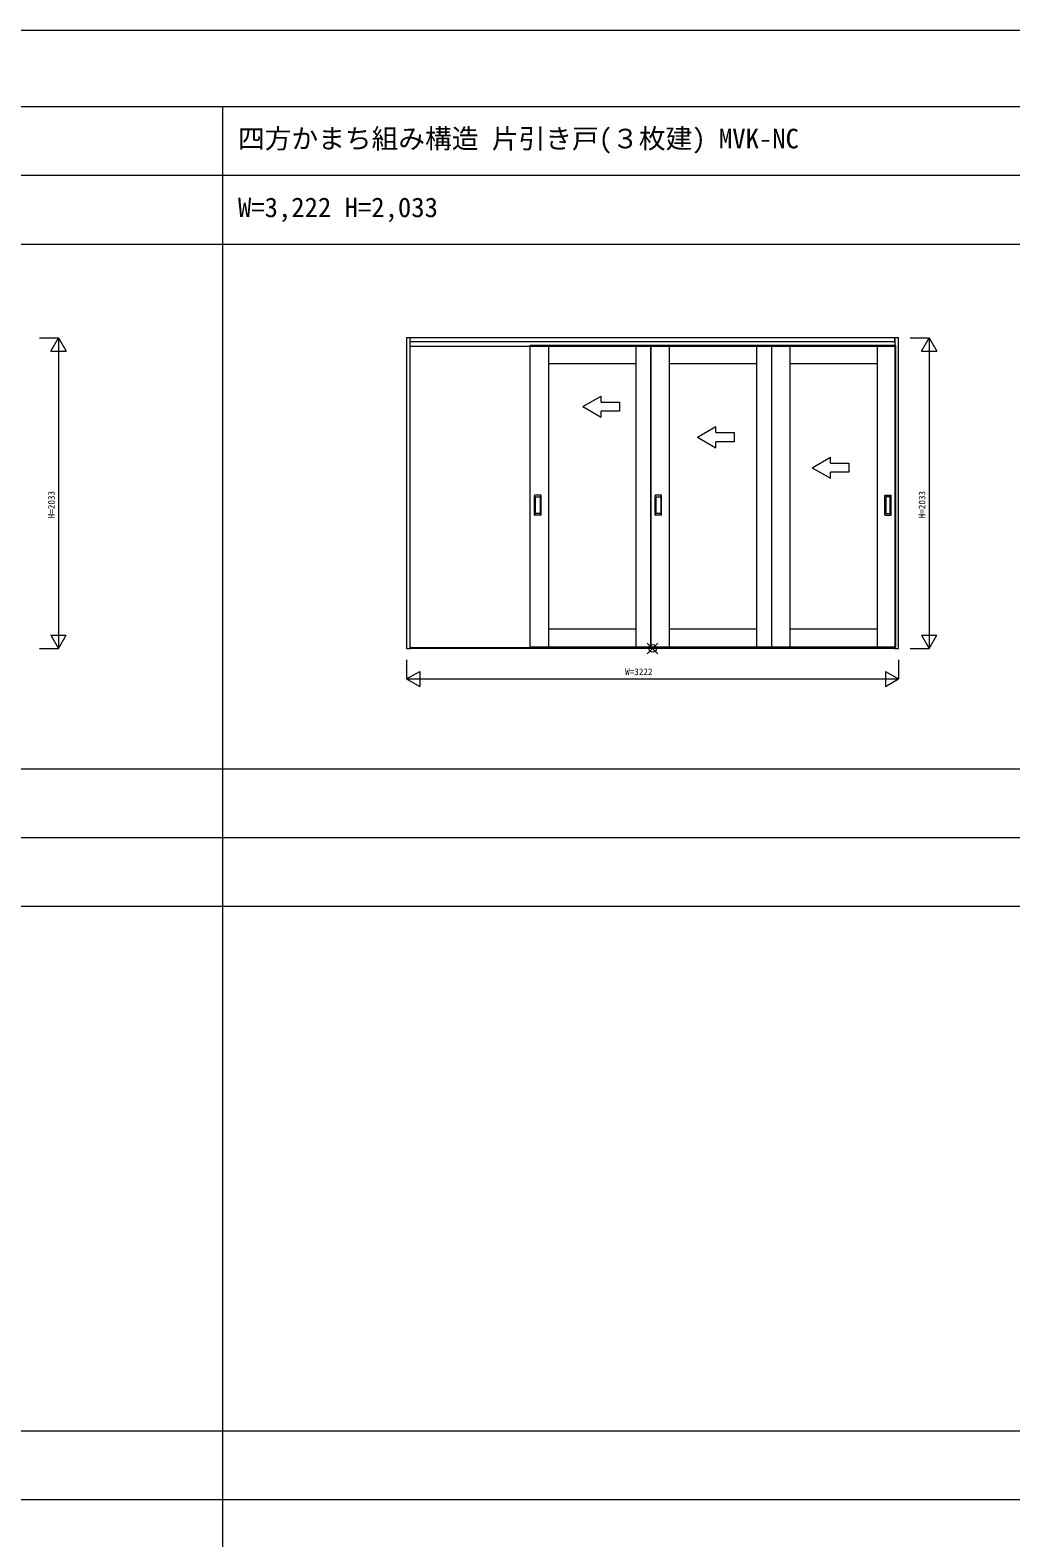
# Model space of a CAD drawing. Units: millimetres, scale not verified. Extents: x -14342 to 14341, y -10000 to 10000.
# Drawn here: x 1499 to 7920, y 130 to 10000 of the extents above; entities that cross this region are included whole.
import ezdxf
from ezdxf.enums import TextEntityAlignment as Align

# ---------------------------------------------------------------- set-up
doc = ezdxf.new("R2010")
doc.units = ezdxf.units.MM
doc.header["$LTSCALE"] = 50
for name, color, linetype, lineweight in [('0-0_0', 7, 'Continuous', 9), ('0-2_YKK_ZWAK', 4, 'Continuous', 9), ('0-3_YKK_11', 2, 'Continuous', 18), ('0-4_YKK_12', 1, 'Continuous', 18)]:
    doc.layers.add(name, color=color, linetype=linetype, lineweight=lineweight)
doc.layers.add('0-1_USER1', color=7, linetype='Continuous')
doc.styles.add('ＭＳ ゴシック', font='')
doc.styles.get('ＭＳ ゴシック').set_extended_font_data('MS Gothic')

msp = doc.modelspace()

# ---------------------------------------------------------------- linework, layer by layer
at = {"layer": '0-0_0'}
for p, q in [((-14340.51, 10000), (14340.51, 10000)), ((-14340.51, 9500), (14159.49, 9500)), ((2759.49, -10000), (2759.49, 9500)), ((-14340.51, 9050), (14159.49, 9050)), ((-14340.51, 8600), (14159.49, 8600)), ((-14340.51, 5165), (14159.49, 5165)), ((-14340.51, 4715), (14159.49, 4715)), ((-14340.51, 4265), (14159.49, 4265)), ((-14340.51, 830), (14159.49, 830)), ((-14340.51, 380), (14159.49, 380))]:
    msp.add_line(p, q, dxfattribs=at)
at = {"layer": '0-2_YKK_ZWAK'}
for p, q in [((3987.14, 7961.5), (7161.14, 7961.5)), ((3987.14, 7931.5), (7161.14, 7931.5)), ((7165.64, 7935.5), (4772.64, 7935.5)), ((4772.64, 5960.5), (4772.64, 7935.5)), ((4892.64, 7935.5), (4892.64, 5960.5)), ((5466.64, 5960.5), (5466.64, 7935.5)), ((5562.14, 5960.5), (5562.14, 7935.5)), ((5562.14, 7935.5), (5562.14, 5960.5)), ((5682.14, 7935.5), (5682.14, 5960.5)), ((6256.14, 5960.5), (6256.14, 7935.5)), ((6351.64, 7935.5), (6351.64, 5960.5)), ((6471.64, 7935.5), (6471.64, 5960.5)), ((7045.64, 5960.5), (7045.64, 7935.5)), ((7165.64, 5960.5), (7165.64, 7935.5)), ((5466.64, 7815.5), (4892.64, 7815.5)), ((6256.14, 7815.5), (5682.14, 7815.5)), ((7045.64, 7815.5), (6471.64, 7815.5)), ((5117.63, 7535.5), (5237.63, 7604.78)), ((5237.63, 7565.5), (5237.63, 7604.78)), ((5117.63, 7535.5), (5237.63, 7466.22)), ((5237.63, 7466.22), (5237.63, 7505.5)), ((5868.13, 7335.5), (5988.13, 7404.78)), ((5988.13, 7365.5), (5988.13, 7404.78)), ((5868.13, 7335.5), (5988.13, 7266.22)), ((5988.13, 7266.22), (5988.13, 7305.5)), ((6618.63, 7135.5), (6738.63, 7204.78)), ((6618.63, 7135.5), (6738.63, 7066.22)), ((6738.63, 7165.5), (6738.63, 7204.78)), ((6738.63, 7066.22), (6738.63, 7105.5)), ((4801.64, 6826.5), (4801.64, 6954.5)), ((4842.64, 6955.5), (4802.64, 6955.5)), ((4807.64, 6836.5), (4807.64, 6944.5)), ((4808.64, 6945.5), (4836.64, 6945.5)), ((4837.64, 6944.5), (4837.64, 6836.5)), ((4843.64, 6826.5), (4843.64, 6954.5)), ((5591.14, 6826.5), (5591.14, 6954.5)), ((5632.14, 6955.5), (5592.14, 6955.5)), ((5597.14, 6836.5), (5597.14, 6944.5)), ((5598.14, 6945.5), (5626.14, 6945.5)), ((5627.14, 6944.5), (5627.14, 6836.5)), ((5633.14, 6826.5), (5633.14, 6954.5)), ((7094.64, 6826.5), (7094.64, 6954.5)), ((7095.64, 6955.5), (7135.64, 6955.5)), ((7100.64, 6944.5), (7100.64, 6836.5)), ((7129.64, 6945.5), (7101.64, 6945.5)), ((7130.64, 6836.5), (7130.64, 6944.5)), ((7136.64, 6826.5), (7136.64, 6954.5)), ((4842.64, 6825.5), (4802.64, 6825.5)), ((4836.64, 6835.5), (4808.64, 6835.5)), ((5632.14, 6825.5), (5592.14, 6825.5)), ((5626.14, 6835.5), (5598.14, 6835.5)), ((7095.64, 6825.5), (7135.64, 6825.5)), ((7101.64, 6835.5), (7129.64, 6835.5)), ((4892.64, 6080.5), (5466.64, 6080.5)), ((5682.14, 6080.5), (6256.14, 6080.5)), ((6471.64, 6080.5), (7045.64, 6080.5)), ((7161.14, 5956.5), (3987.14, 5956.5)), ((7161.14, 5952.5), (3987.14, 5952.5)), ((7165.64, 5960.5), (4772.64, 5960.5))]:
    msp.add_line(p, q, dxfattribs=at)
for points in [[(3963.14, 5952.5), (3987.14, 5952.5), (3987.14, 7985.5), (3963.14, 7985.5)], [(7161.14, 5952.5), (7185.14, 5952.5), (7185.14, 7985.5), (7161.14, 7985.5)]]:
    msp.add_lwpolyline(points, close=True, dxfattribs=at)
for points in [[(7161.14, 7955.5), (7161.14, 7985.5), (3987.14, 7985.5)], [(5237.63, 7565.5), (5357.63, 7565.5), (5357.63, 7505.5), (5237.63, 7505.5)], [(5988.13, 7365.5), (6108.13, 7365.5), (6108.13, 7305.5), (5988.13, 7305.5)], [(6738.63, 7165.5), (6858.63, 7165.5), (6858.63, 7105.5), (6738.63, 7105.5)]]:
    msp.add_lwpolyline(points, dxfattribs=at)
for centre, start, end in [((4802.64, 6954.5), 90, 180), ((4808.64, 6944.5), 90, 180), ((4836.64, 6944.5), 0, 90), ((4842.64, 6954.5), 0, 90), ((5592.14, 6954.5), 90, 180), ((5598.14, 6944.5), 90, 180), ((5626.14, 6944.5), 0, 90), ((5632.14, 6954.5), 0, 90), ((7095.64, 6954.5), 90, 180), ((7101.64, 6944.5), 90, 180), ((7129.64, 6944.5), 360, 90), ((7135.64, 6954.5), 0, 90), ((4802.64, 6826.5), 180, 270), ((4808.64, 6836.5), 180, 270), ((4836.64, 6836.5), 270, 0), ((4842.64, 6826.5), 270, 0), ((5592.14, 6826.5), 180, 270), ((5598.14, 6836.5), 180, 270), ((5626.14, 6836.5), 270, 0), ((5632.14, 6826.5), 270, 0), ((7095.64, 6826.5), 180, 270), ((7101.64, 6836.5), 180, 270), ((7129.64, 6836.5), 270, 360), ((7135.64, 6826.5), 270, 0)]:
    msp.add_arc(centre, 1, start, end, dxfattribs=at)
at = {"layer": '0-3_YKK_11'}
for p, q in [((1560.14, 7985.5), (1685.14, 7985.5)), ((1635.14, 7898.9), (1735.14, 7898.9)), ((1685.14, 7985.5), (1685.14, 5952.5)), ((7260.14, 7985.5), (7385.14, 7985.5)), ((7335.14, 7898.9), (7435.14, 7898.9)), ((7385.14, 7985.5), (7385.14, 5952.5)), ((1635.14, 6039.1), (1735.14, 6039.1)), ((7335.14, 6039.1), (7435.14, 6039.1)), ((1560.14, 5952.5), (1685.14, 5952.5)), ((7260.14, 5952.5), (7385.14, 5952.5)), ((7185.14, 5877.5), (7185.14, 5752.5)), ((3963.14, 5752.5), (4049.74, 5802.5)), ((3963.14, 5752.5), (4049.74, 5702.5)), ((4049.74, 5802.5), (4049.74, 5702.5)), ((7098.53, 5802.5), (7185.14, 5752.5))]:
    msp.add_line(p, q, dxfattribs=at)
for points in [[(1635.14, 7898.9), (1685.14, 7985.5), (1735.14, 7898.9)], [(7335.14, 7898.9), (7385.14, 7985.5), (7435.14, 7898.9)], [(1635.14, 6039.1), (1685.14, 5952.5), (1735.14, 6039.1)], [(7335.14, 6039.1), (7385.14, 5952.5), (7435.14, 6039.1)], [(3963.14, 5877.5), (3963.14, 5752.5), (7185.14, 5752.5)], [(7098.53, 5802.5), (7098.53, 5702.5), (7185.14, 5752.5)]]:
    msp.add_lwpolyline(points, dxfattribs=at)
at = {"layer": '0-4_YKK_12'}
for p, q in [((5538.78, 5917.14), (5609.49, 5987.86)), ((5538.78, 5987.86), (5609.49, 5917.14))]:
    msp.add_line(p, q, dxfattribs=at)
msp.add_circle((5574.14, 5952.5), 25, dxfattribs=at)

# ---------------------------------------------------------------- texts
at = {"layer": '0-1_USER1', "style": 'ＭＳ ゴシック'}
for s, p in [('四方かまち組み構造 片引き戸(３枚建) MVK-NC', (2859.49, 9187.5)), ('W=3,222 H=2,033', (2859.49, 8737.5))]:
    msp.add_text(s, height=128.3, dxfattribs=at).set_placement(p, align=Align.BOTTOM_LEFT)
at = {"layer": '0-3_YKK_11', "style": 'ＭＳ ゴシック'}
for p in [(1673.14, 6804), (7373.14, 6804)]:
    msp.add_text('H=2033', height=43.99, rotation=90, dxfattribs=at).set_placement(p, align=Align.BOTTOM_LEFT)
msp.add_text('W=3222', height=43.99, dxfattribs=at).set_placement((5394.14, 5764.5), align=Align.BOTTOM_LEFT)

doc.saveas('drawing.dxf')
